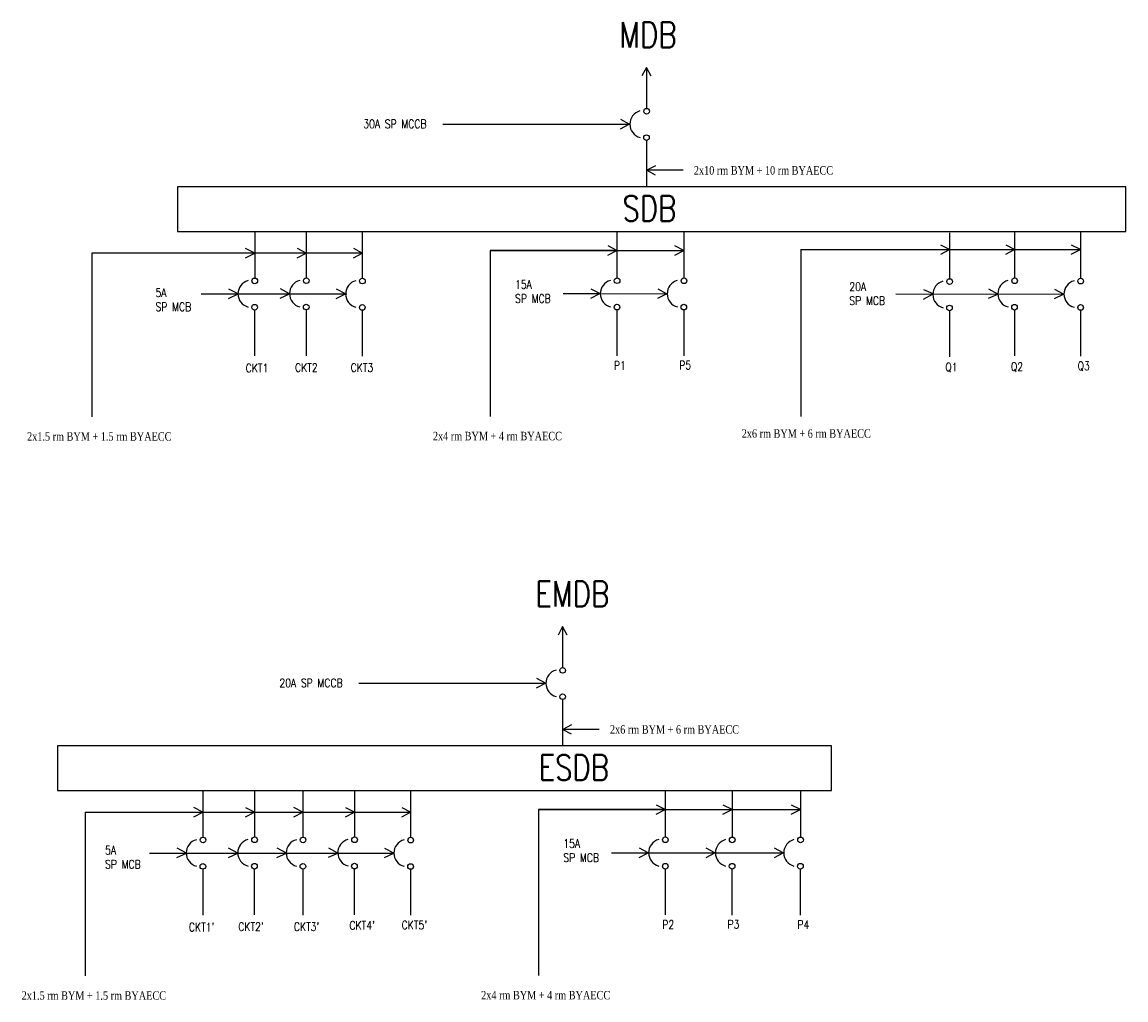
# Model space of a CAD drawing. Header units: inches. Extents: x 4849 to 14405, y -37970 to -930.
# Drawn here: x 7754.3 to 8145.5, y -37053.2 to -36706.6 of the extents above; entities that cross this region are included whole.
import ezdxf

# ---------------------------------------------------------------- set-up
doc = ezdxf.new("R2010")
doc.units = ezdxf.units.IN
doc.header["$LTSCALE"] = 10
doc.header["$MEASUREMENT"] = 0
doc.layers.add('Diagram', color=134, linetype='Continuous', plot=False)
doc.styles.get("Standard").update_dxf_attribs({"font": 'simplex.shx', "width": 0.8, "height": 3})

msp = doc.modelspace()

# ---------------------------------------------------------------- linework, layer by layer
at = {"layer": 'Diagram', "ltscale": 10}
for p, q in [((7975.61, -36722.62), (7973.97, -36725.67)), ((7977.24, -36725.74), (7975.61, -36722.62)), ((7975.61, -36722.64), (7975.61, -36737.18)), ((7903.36, -36742.74), (7969.51, -36742.75)), ((7966.39, -36744.38), (7969.51, -36742.75)), ((7969.51, -36742.75), (7966.46, -36741.12)), ((7975.66, -36764.81), (7975.66, -36748.5)), ((7978.75, -36757.47), (7975.66, -36759.1)), ((7988.6, -36759.11), (7975.66, -36759.1)), ((7975.66, -36759.1), (7978.68, -36760.73)), ((7836.71, -36780.99), (7836.71, -36797.3)), ((7854.99, -36780.93), (7854.99, -36797.24)), ((7874.87, -36781.05), (7874.87, -36797.36)), ((7965.14, -36780.95), (7965.14, -36797.25)), ((7988.83, -36780.96), (7988.83, -36797.27)), ((8083, -36781.24), (8083, -36797.55)), ((8106.05, -36780.97), (8106.05, -36797.28)), ((8129.47, -36781.08), (8129.47, -36797.39)), ((7836.71, -36788.48), (7833.51, -36786.83)), ((7854.98, -36788.48), (7851.88, -36786.87)), ((7874.87, -36788.49), (7871.87, -36786.87)), ((7965.14, -36787.51), (7961.98, -36785.91)), ((7988.83, -36787.51), (7985.68, -36785.91)), ((8083, -36787.22), (8079.97, -36785.61)), ((8106.05, -36787.22), (8103.04, -36785.61)), ((8129.47, -36787.23), (8126.26, -36785.59)), ((7779.04, -36788.49), (7779.04, -36846.51)), ((7874.87, -36788.49), (7779.04, -36788.49)), ((7833.43, -36790.1), (7836.71, -36788.48)), ((7851.81, -36790.14), (7854.98, -36788.48)), ((7871.79, -36790.13), (7874.87, -36788.49)), ((7965.14, -36787.51), (7920.16, -36787.51)), ((7920.16, -36787.51), (7988.83, -36787.51)), ((7920.16, -36787.51), (7920.16, -36846.36)), ((7961.91, -36789.17), (7965.14, -36787.51)), ((7985.61, -36789.17), (7988.83, -36787.51)), ((8030.33, -36787.22), (8129.47, -36787.23)), ((8030.34, -36787.21), (8030.34, -36846.36)), ((8079.89, -36788.88), (8083, -36787.22)), ((8102.97, -36788.88), (8106.05, -36787.22)), ((8126.18, -36788.86), (8129.47, -36787.23)), ((7830.87, -36802.93), (7827.56, -36801.24)), ((7849.08, -36802.93), (7845.84, -36801.18)), ((7868.95, -36802.94), (7865.72, -36801.3)), ((7959.04, -36802.83), (7955.99, -36801.19)), ((7982.73, -36802.84), (7979.68, -36801.21)), ((8077.25, -36802.95), (8073.85, -36801.49)), ((8100.13, -36802.96), (8096.9, -36801.22)), ((8123.37, -36802.96), (8120.32, -36801.33)), ((7817.72, -36802.93), (7869.42, -36802.94)), ((7827.48, -36804.5), (7830.87, -36802.93)), ((7845.76, -36804.44), (7849.08, -36802.93)), ((7865.64, -36804.57), (7868.95, -36802.94)), ((7946.07, -36802.82), (7959.04, -36802.83)), ((7955.92, -36804.46), (7959.04, -36802.83)), ((7959.03, -36802.83), (7982.73, -36802.84)), ((7979.61, -36804.47), (7982.73, -36802.84)), ((8063.96, -36802.95), (8123.37, -36802.96)), ((8073.78, -36804.76), (8077.25, -36802.95)), ((8096.83, -36804.49), (8100.13, -36802.96)), ((8120.25, -36804.59), (8123.37, -36802.96)), ((7836.76, -36824.93), (7836.76, -36808.62)), ((7855.04, -36824.87), (7855.04, -36808.56)), ((7874.92, -36824.99), (7874.92, -36808.68)), ((7965.2, -36824.88), (7965.2, -36808.58)), ((7988.89, -36824.9), (7988.89, -36808.59)), ((8083.06, -36825.18), (8083.06, -36808.87)), ((8106.1, -36824.91), (8106.1, -36808.6)), ((8129.53, -36825.01), (8129.53, -36808.71)), ((7945.87, -36920.81), (7944.24, -36923.85)), ((7947.5, -36923.92), (7945.87, -36920.81)), ((7945.87, -36920.83), (7945.87, -36935.36)), ((7939.77, -36940.93), (7936.72, -36939.3)), ((7873.62, -36940.92), (7939.77, -36940.93)), ((7936.65, -36942.56), (7939.77, -36940.93)), ((7945.93, -36962.99), (7945.93, -36946.68)), ((7949.01, -36955.65), (7945.93, -36957.28)), ((7958.86, -36957.29), (7945.93, -36957.28)), ((7945.93, -36957.28), (7948.94, -36958.91)), ((7818.36, -36979.18), (7818.36, -36995.49)), ((7836.64, -36979.12), (7836.64, -36995.43)), ((7853.81, -36979.17), (7853.81, -36995.48)), ((7872.09, -36979.11), (7872.09, -36995.42)), ((7891.97, -36979.24), (7891.97, -36995.54)), ((7982.25, -36979.13), (7982.25, -36995.44)), ((8005.94, -36979.14), (8005.94, -36995.45)), ((8030.16, -36979.15), (8030.16, -36995.46)), ((7818.36, -36986.68), (7815.16, -36985.02)), ((7836.64, -36986.68), (7833.54, -36985.07)), ((7853.81, -36986.66), (7850.61, -36985.01)), ((7872.09, -36986.66), (7868.99, -36985.05)), ((7891.97, -36986.67), (7888.97, -36985.05)), ((7982.25, -36985.69), (7937.27, -36985.69)), ((7937.27, -36985.69), (8030.16, -36985.69)), ((7937.27, -36985.69), (7937.27, -37044.54)), ((7979.02, -36987.36), (7982.25, -36985.69)), ((7982.25, -36985.69), (7979.09, -36984.09)), ((8002.71, -36987.35), (8005.94, -36985.69)), ((8005.94, -36985.69), (8002.79, -36984.09)), ((8026.92, -36987.38), (8030.16, -36985.71)), ((8030.16, -36985.71), (8027, -36984.11)), ((7776.58, -36986.66), (7776.58, -37044.69)), ((7776.59, -36986.66), (7891.97, -36986.67)), ((7815.09, -36988.29), (7818.36, -36986.68)), ((7833.47, -36988.33), (7836.64, -36986.68)), ((7850.54, -36988.28), (7853.81, -36986.66)), ((7868.92, -36988.32), (7872.09, -36986.66)), ((7888.9, -36988.31), (7891.97, -36986.67)), ((7799.38, -37001.12), (7886.22, -37001.13)), ((7809.14, -37002.7), (7812.53, -37001.12)), ((7812.53, -37001.12), (7809.22, -36999.43)), ((7827.42, -37002.64), (7830.74, -37001.13)), ((7830.74, -37001.13), (7827.49, -36999.37)), ((7844.59, -37002.69), (7847.98, -37001.11)), ((7847.98, -37001.11), (7844.66, -36999.42)), ((7862.87, -37002.62), (7866.19, -37001.11)), ((7866.19, -37001.11), (7862.94, -36999.36)), ((7882.75, -37002.75), (7886.06, -37001.12)), ((7886.06, -37001.12), (7882.82, -36999.48)), ((7963.18, -37001), (7976.15, -37001.01)), ((7973.03, -37002.64), (7976.15, -37001.01)), ((7976.15, -37001.01), (7973.1, -36999.38)), ((7976.14, -37001.01), (7999.84, -37001.02)), ((7996.72, -37002.65), (7999.84, -37001.02)), ((7999.84, -37001.02), (7996.79, -36999.39)), ((7999.23, -37001.02), (8024.06, -37001.03)), ((8020.94, -37002.66), (8024.06, -37001.03)), ((8024.06, -37001.03), (8021.01, -36999.4)), ((7818.42, -37023.12), (7818.42, -37006.81)), ((7836.7, -37023.06), (7836.7, -37006.75)), ((7853.87, -37023.11), (7853.87, -37006.8)), ((7872.15, -37023.05), (7872.15, -37006.74)), ((7892.03, -37023.17), (7892.03, -37006.87)), ((7982.31, -37023.06), (7982.31, -37006.76)), ((8006, -37023.08), (8006, -37006.77)), ((8030.22, -37023.09), (8030.22, -37006.78))]:
    msp.add_line(p, q, dxfattribs=at)
for points in [[(8145.53, -36764.93), (7809.4, -36764.93), (7809.4, -36780.76), (8145.53, -36780.76)], [(8041.16, -36963.12), (7766.81, -36963.12), (7766.83, -36978.94), (8041.15, -36978.94)]]:
    msp.add_lwpolyline(points, close=True, dxfattribs=at)
for centre in [(7975.64, -36738.18), (7975.6, -36747.52), (7836.74, -36798.3), (7855.02, -36798.24), (7874.9, -36798.36), (7965.18, -36798.25), (7988.87, -36798.27), (8083.04, -36798.55), (8106.08, -36798.28), (8129.51, -36798.38), (7836.7, -36807.65), (7854.98, -36807.58), (7874.86, -36807.71), (7965.14, -36807.6), (7988.83, -36807.61), (8083, -36807.9), (8106.04, -36807.63), (8129.47, -36807.73), (7945.9, -36936.36), (7945.87, -36945.7), (7818.4, -36996.49), (7836.68, -36996.43), (7853.85, -36996.48), (7872.13, -36996.42), (7892.01, -36996.54), (7982.29, -36996.43), (8005.98, -36996.45), (8030.19, -36996.46), (7818.36, -37005.84), (7836.64, -37005.78), (7853.81, -37005.83), (7872.09, -37005.76), (7891.97, -37005.89), (7982.25, -37005.78), (8005.94, -37005.8), (8030.16, -37005.8)]:
    msp.add_circle(centre, 1, dxfattribs=at)
for centre in [(7974.54, -36742.77), (7835.64, -36802.89), (7853.92, -36802.83), (7873.8, -36802.95), (7964.08, -36802.84), (7987.77, -36802.86), (8081.94, -36803.14), (8104.98, -36802.87), (8128.41, -36802.97), (7944.8, -36940.95), (7817.3, -37001.08), (7835.58, -37001.02), (7852.75, -37001.07), (7871.03, -37001.01), (7890.91, -37001.13), (7981.19, -37001.02), (8004.88, -37001.04), (8029.09, -37001.05)]:
    msp.add_arc(centre, 4.85, 104.9365, 255.3721, dxfattribs=at)

# ---------------------------------------------------------------- texts
at = {"layer": 'Diagram', "ltscale": 10, "attachment_point": 1}
for s, insert, char_height, width in [('MDB', (7965.94, -36706.57), 9, 27.5013), ('SDB', (7967.07, -36768.13), 9, 27.5013), ('CKT1', (7833.53, -36827.7), 3, 6.7472), ('CKT2', (7851.02, -36827.55), 3, 6.7472), ('CKT3', (7870.74, -36827.55), 3, 6.7472), ('P1', (7964.08, -36826.78), 3, 6.7472), ('P5', (7987.2, -36826.68), 3, 6.7472), ('Q1', (8081.53, -36827.35), 3, 6.7472), ('Q2', (8104.75, -36827.21), 3, 6.7472), ('Q3', (8128.41, -36826.92), 3, 6.7472), ('EMDB', (7936.2, -36904.75), 9, 27.5013), ('ESDB', (7937.33, -36966.31), 9, 27.5013), ("CKT4'", (7870.29, -37025.25), 3, 6.7472), ("CKT5'", (7888.8, -37025.15), 3, 6.7472), ('P2', (7981.18, -37024.96), 3, 6.7472), ('P3', (8004.31, -37024.86), 3, 6.7472), ('P4', (8029.09, -37024.98), 3, 6.7472), ("CKT1'", (7813.39, -37025.88), 3, 6.7472), ("CKT2'", (7830.88, -37025.73), 3, 6.7472), ("CKT3'", (7850.6, -37025.73), 3, 6.7472)]:
    msp.add_mtext(s, dxfattribs=dict(at, insert=insert, char_height=char_height, width=width))
at = {"layer": 'Diagram', "color": 1, "ltscale": 10, "char_height": 3, "attachment_point": 1}
for s, insert, width in [('30A SP MCCB', (7875.22, -36741.14), 26.5043), ('{\\fTimes New Roman|b0|i0|c0|p18;2x10 rm BYM + 10 rm BYAECC}', (7992.38, -36757.62), 55.9028), ('15A \\PSP MCB', (7929.01, -36798.07), 15.0807), ('5A \\PSP MCB', (7801.57, -36801), 15.0807), ('20A \\PSP MCB', (8047.5, -36798.85), 15.0807), ('{\\fTimes New Roman|b0|i0|c0|p18;2x1.5 rm BYM + 1.5 rm BYAECC}', (7756.04, -36851.94), 55.9028), ('{\\fTimes New Roman|b0|i0|c0|p18;2x4 rm BYM + 4 rm BYAECC}', (7899.88, -36851.81), 55.9028), ('{\\fTimes New Roman|b0|i0|c0|p18;2x6 rm BYM + 6 rm BYAECC}', (8009.35, -36850.9), 55.9028), ('20A SP MCCB', (7845.48, -36939.32), 26.5043), ('{\\fTimes New Roman|b0|i0|c0|p18;2x6 rm BYM + 6 rm BYAECC}', (7962.65, -36955.8), 55.9028), ('15A \\PSP MCB', (7946.11, -36996.25), 15.0807), ('5A \\PSP MCB', (7783.67, -36998.6), 15.0807), ('{\\fTimes New Roman|b0|i0|c0|p18;2x1.5 rm BYM + 1.5 rm BYAECC}', (7754.11, -37050.12), 55.9028), ('{\\fTimes New Roman|b0|i0|c0|p18;2x4 rm BYM + 4 rm BYAECC}', (7916.99, -37049.99), 55.9028)]:
    msp.add_mtext(s, dxfattribs=dict(at, insert=insert, width=width))

doc.saveas('drawing.dxf')
